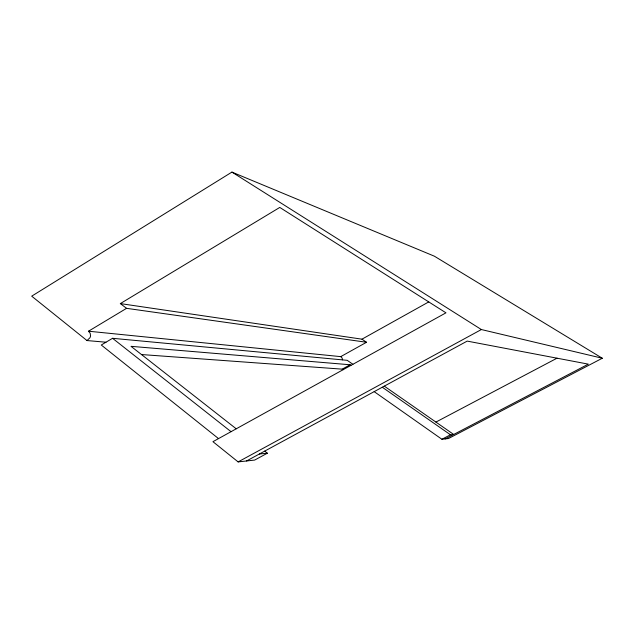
<?xml version="1.0" encoding="UTF-8"?>
<svg xmlns="http://www.w3.org/2000/svg" width="634" height="634" viewBox="0 0 634 634"><rect width="100%" height="100%" fill="white"/><g stroke="black" fill="none" stroke-linecap="round" stroke-linejoin="round"><path stroke-width="0.95" d="M374.179 391.638L441.906 439.259L448.476 438.53L602.3 358.242L434.385 256.191L231.925 172.091L31.7 296.165L86.993 340.561L89.782 337.938A13.893 8.02 0 0 0 90.559 335.941L90.194 333.294L88.498 331.21L126.57 308.33L366.531 342.273L340.735 356.633L88.498 331.21M126.57 308.33L120.341 303.591L279.776 207.429L445.971 312.831L212.945 441.684L238.13 461.909L254.694 460.062L267.358 453.199L264.695 451.115M352.916 364.288L347.226 360.326L112.551 338.302L101.281 345.015L218.524 438.601M120.341 303.591L361.966 339.174L428.75 301.911M141.493 354.541L342.202 369.147L350.103 364.772L350.959 365.374M238.13 461.909L481.372 329.545L602.3 358.242M246.547 460.973L467.195 341.108L588.344 364.146L445.219 438.894M435.923 422.078L557.024 358.186M441.906 439.259L450.465 434.789L453.706 434.464L384.299 386.138M259.369 453.999L267.358 453.199M350.103 364.772L131.016 346.33L236.236 428.806M86.993 340.561L105.981 342.217M231.925 172.091L481.372 329.545M361.966 339.174L366.531 342.273M382.294 387.231L450.465 434.789M342.202 369.147L343.049 369.749M112.551 338.302L231.045 431.683M340.751 356.625A7.545 4.359 0 0 1 342.352 359.866"/></g></svg>
